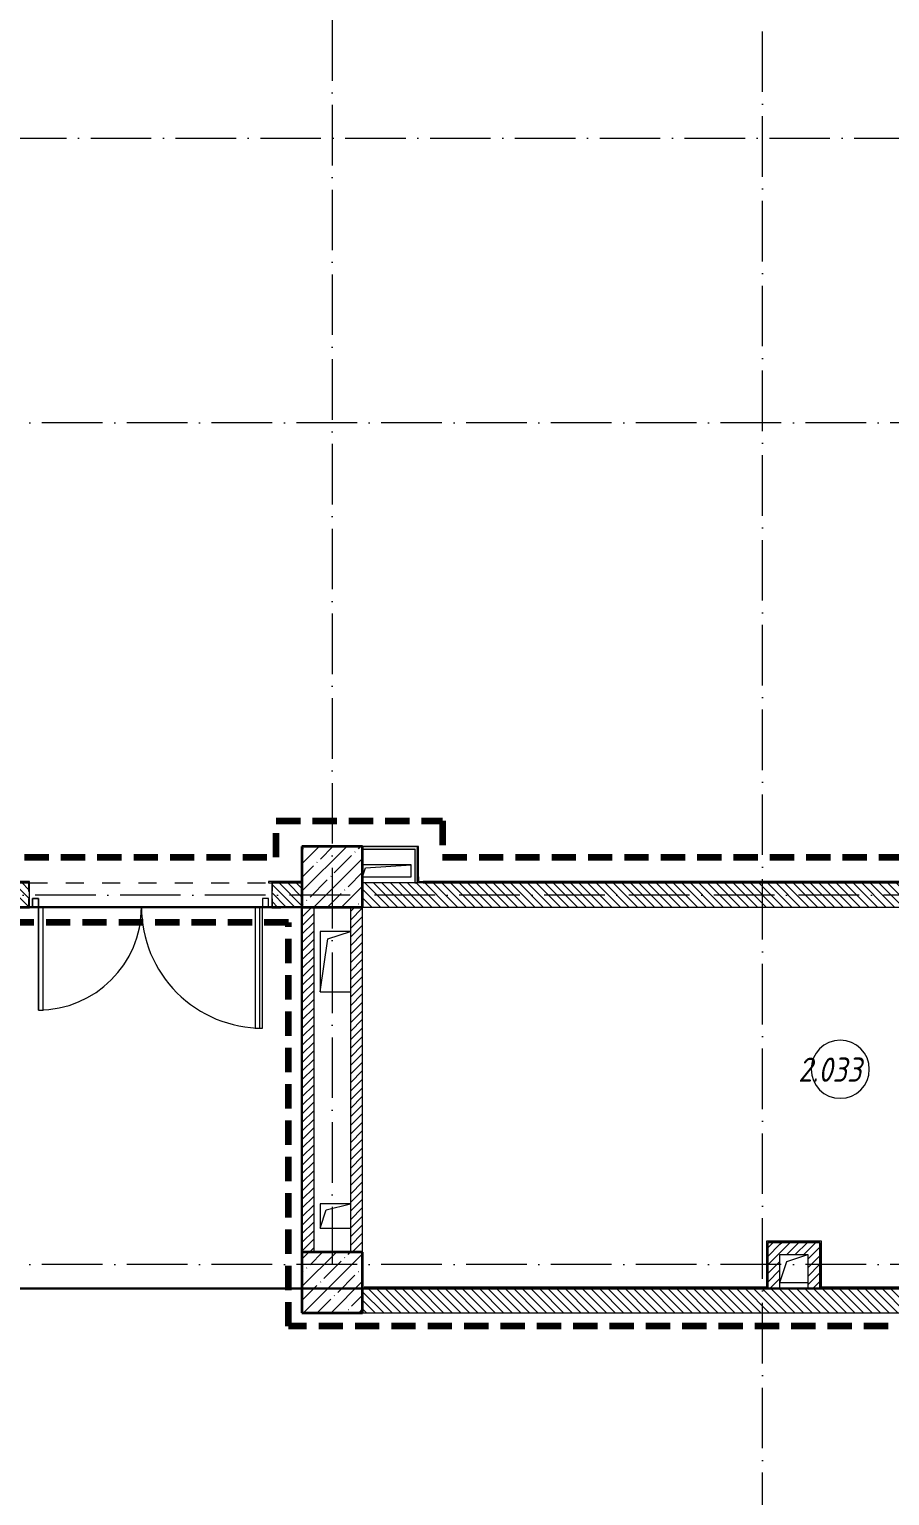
# Model space of a CAD drawing. Header units: millimetres. Extents: x -17017 to 628417, y -109036 to 199237.
# Drawn here: x 67530 to 74630, y -96926 to -84815 of the extents above; entities that cross this region are included whole.
import ezdxf

# ---------------------------------------------------------------- set-up
doc = ezdxf.new("R2010")
doc.units = ezdxf.units.MM
for name, pattern in [('50_200_ШТРИХ_1Т_ш5_п1_п1_', [700, 500, -100, 0, -100]), ('Штрих короткий', [300, 150, -150]), ('Штриховая _2 мм - 1 мм_', [300, 200, -100])]:
    doc.linetypes.add(name, pattern=pattern)
for name, color, linetype, lineweight in [('0-1', 7, 'Continuous', 5), ('0-2', 7, 'Continuous', 9), ('Двери', 7, 'Continuous', 9), ('Марки помещений', 7, 'Continuous', 9), ('Несущие колонны', 7, 'Continuous', 9), ('Несущие колонны-1', 7, 'Continuous', 35), ('Обобщенные модели', 7, 'Continuous', 9), ('Оси-2', 7, '50_200_ШТРИХ_1Т_ш5_п1_п1_', 9), ('Перемычка-1', 7, 'Штрих короткий', 9), ('Стены', 7, 'Continuous', 9), ('Стены-1', 7, 'Continuous', 13), ('стяжа', 7, 'Continuous', 30), ('Штриховка разреза-1', 7, 'Continuous', 9), ('Элементы узлов', 7, 'Continuous', 9)]:
    doc.layers.add(name, color=color, linetype=linetype, lineweight=lineweight)
doc.layers.add('СТ-1_1', color=7, linetype='Штриховая _2 мм - 1 мм_', lineweight=90, true_color=0x888888)
doc.layers.add('Штриховка разреза-3', color=7, linetype='Continuous', lineweight=9, true_color=0x0080ff)
doc.layers.get('0-2').off()
doc.styles.add('ISOCPEUR_I_2', font='isocpeui.ttf', dxfattribs={"width": 0.85, "height": 2.3})
pattern_1 = [(135, (0, 0), (-35.35534, -35.35534), [])]
pattern_2 = [(45, (0, 0), (-35.35534, 35.35534), [])]

# ---------------------------------------------------------------- blocks, each defined once
blk = doc.blocks.new('ось2эт')
at = {"layer": 'Оси-2'}
for p, q in [((70029.9, -54635.1), (70029.9, -95015.3)), ((73579.9, -108435.9), (73579.9, -54635.1)), ((60335.3, -85715.3), (81379.9, -85715.3)), ((96138.3, -88065.3), (60335.3, -88065.3)), ((81379.9, -91965.3), (60335.3, -91965.3)), ((96138.3, -95015.3), (-12388.8, -95015.3))]:
    blk.add_line(p, q, dxfattribs=at)
blk = doc.blocks.new('BSC_Колонна _Прямоугольная - 500х500-V17-АИ2_02_План отделки стен 2-го этажа _Часть 2_')
at = {"layer": 'Несущие колонны'}
h = blk.add_hatch(dxfattribs=at)
h.set_pattern_fill('FP_25', color=256, style=0, pattern_type=2)
h.set_pattern_definition([(45, (-80100, -14400), (-114.04925, 114.04925), []), (45, (-79985.95, -14400), (-114.04925, 114.04925), [201.613, -40.323, 3.353, -36.97])])
h.paths.add_polyline_path([(-250, -250), (250, -250), (250, 250), (-250, 250)], flags=0)
at = {"layer": 'Несущие колонны-1'}
for p, q in [((250, 250), (-250, 250)), ((-250, 250), (-250, -250)), ((250, -250), (250, 250)), ((-250, -250), (250, -250))]:
    blk.add_line(p, q, dxfattribs=at)
blk = doc.blocks.new('Проем_Дверь_Прямоугольный - 2000х2100h_дверные проемы-35108745-АИ2_02_План отделки стен 2-го этажа _Часть 2_')
at = {"layer": 'Перемычка-1'}
for p, q in [((1000, 100), (-1000, 100)), ((1000, -100), (-1000, -100))]:
    blk.add_line(p, q, dxfattribs=at)
blk = doc.blocks.new('BSC_Колонна _Прямоугольная - 500х500-V157-АИ2_02_План отделки стен 2-го этажа _Часть 2_')
at = {"layer": 'Несущие колонны'}
h = blk.add_hatch(dxfattribs=at)
h.set_pattern_fill('FP_152', color=256, style=0, pattern_type=2)
h.set_pattern_definition([(45, (-80100, -11050), (-114.04925, 114.04925), []), (45, (-79985.95, -11050), (-114.04925, 114.04925), [201.613, -40.323, 3.353, -36.97])])
h.paths.add_polyline_path([(-250, -250), (250, -250), (250, 250), (-250, 250)], flags=0)
at = {"layer": 'Несущие колонны-1'}
for p, q in [((250, 250), (-250, 250)), ((-250, 250), (-250, -250)), ((250, -250), (250, 250)), ((-250, -250), (250, -250))]:
    blk.add_line(p, q, dxfattribs=at)
blk = doc.blocks.new('Фахверк_СКБ_Уголок - 200_3380-28509457-АИ2_02_План отделки стен 2-го этажа _Часть 2_')
at = {"layer": 'Обобщенные модели'}
for p, q in [((200, 156), (125, 156)), ((125, 156), (125, 81)), ((131, 81), (131, 150)), ((131, 150), (200, 150)), ((200, 150), (200, 156)), ((125, 81), (131, 81)), ((131, 19), (125, 19)), ((125, 19), (125, -56)), ((131, -50), (131, 19)), ((125, -56), (200, -56)), ((200, -50), (131, -50)), ((200, -56), (200, -50))]:
    blk.add_line(p, q, dxfattribs=at)
blk = doc.blocks.new('AR_Отверстие прямоугольное _в плите_ - AR_Отверстие прямоугольное _в плите_-V196-АИ2_02_План отделки стен 2-го этажа _Часть 2_')
at = {"layer": 'Обобщенные модели'}
for p, q in [((125, 250), (-125, 250)), ((-125, 250), (-125, -250)), ((-63, 188), (125, 250)), ((-125, -250), (-63, 188)), ((-125, -250), (125, -250))]:
    blk.add_line(p, q, dxfattribs=at)
blk = doc.blocks.new('AR_Отверстие прямоугольное _в плите_ - AR_Отверстие прямоугольное _в плите_-30459269-АИ2_02_План отделки стен 2-го этажа _Часть 2_')
at = {"layer": 'Обобщенные модели'}
for p, q in [((125, 100), (-125, 100)), ((-125, 100), (-125, -100)), ((-125, -100), (-75, 50)), ((-75, 50), (125, 100)), ((-125, -100), (125, -100))]:
    blk.add_line(p, q, dxfattribs=at)
blk = doc.blocks.new('AR_Отверстие прямоугольное _в плите_ - AR_Отверстие прямоугольное _в плите_-30511579-АИ2_02_План отделки стен 2-го этажа _Часть 2_')
at = {"layer": 'Обобщенные модели'}
for p, q in [((200, 50), (-200, 50)), ((-200, -50), (-175, 25)), ((-175, 25), (200, 50)), ((200, -50), (200, 50)), ((-200, -50), (200, -50))]:
    blk.add_line(p, q, dxfattribs=at)
blk = doc.blocks.new('AR_Отверстие прямоугольное _в плите_ - AR_Отверстие прямоугольное _в плите_-30552839-АИ2_02_План отделки стен 2-го этажа _Часть 2_')
at = {"layer": 'Обобщенные модели'}
for p, q in [((-115, -115), (-58, 58)), ((-58, 58), (115, 115)), ((-115, -115), (115, -115))]:
    blk.add_line(p, q, dxfattribs=at)
blk = doc.blocks.new('Дверь_Витражная_СКБ_2Ст2 - ДВВ_ДАО_СОШ_Физ_ зал-35107574-АИ2_02_План отделки стен 2-го этажа _Часть 2_')
at = {"layer": 'Двери'}
for p, q in [((-925, 1035), (-925, 35)), ((925, 885), (925, 35))]:
    blk.add_line(p, q, dxfattribs=at)
for centre, radius, start, end in [((-925, 35), 1000, 360, 90), ((925, 35), 850, 90, 180)]:
    blk.add_arc(centre, radius, start, end, dxfattribs=at)
at = {"layer": 'Элементы узлов'}
for p, q in [((-863, 1035), (-903, 1035)), ((-903, 1035), (-903, 35)), ((-863, 35), (-863, 1035)), ((925, 885), (885, 885)), ((885, 885), (885, 35)), ((925, 35), (925, 885)), ((-975, 35), (-975, -35)), ((-925, 35), (-975, 35)), ((-925, 35), (-975, 35)), ((-975, 35), (-975, -35)), ((-925, -35), (-925, 35)), ((-925, -35), (-925, 35)), ((-903, 35), (-863, 35)), ((885, 35), (925, 35)), ((925, -35), (925, 35)), ((925, 35), (975, 35)), ((925, 35), (925, -35)), ((975, 35), (925, 35)), ((975, 35), (975, -35)), ((975, -35), (975, 35)), ((-975, -35), (-925, -35)), ((-975, -35), (-925, -35)), ((975, -35), (925, -35)), ((925, -35), (975, -35))]:
    blk.add_line(p, q, dxfattribs=at)
blk = doc.blocks.new('0125-Р-ОО-Ш2-АР-о_23_10_2024_rvt-1-АИ2_02_План отделки стен 2-го этажа _Часть 2_')
at = {"layer": 'Штриховка разреза-1'}
h = blk.add_hatch(dxfattribs=at)
h.set_pattern_fill('FP_2', color=256, style=0, pattern_type=2)
h.set_pattern_definition(pattern_1)
h.paths.add_polyline_path([(79834, 14150), (79850, 14150), (79850, 14350), (79606, 14350), (79606, 14281), (79600, 14281), (79600, 14219), (79606, 14219), (79606, 14150), (79675, 14150)], flags=0)
h.paths.add_polyline_path([(77525, 14150), (77594, 14150), (77594, 14219), (77600, 14219), (77600, 14281), (77594, 14281), (77594, 14350), (77350, 14350), (77350, 14150)], flags=0)
h = blk.add_hatch(dxfattribs=at)
h.set_pattern_fill('FP_2', color=256, style=0, pattern_type=2)
h.set_pattern_definition(pattern_1)
h.paths.add_polyline_path([(85250, 14150), (85250, 14350), (80350, 14350), (80350, 14150), (83562, 14150)], flags=0)
h = blk.add_hatch(dxfattribs=at)
h.set_pattern_fill('FP_92', color=256, style=0, pattern_type=2)
h.set_pattern_definition(pattern_2)
h.paths.add_polyline_path([(79950, 11300), (79950, 14150), (79850, 14150), (79850, 11300)], flags=0)
h = blk.add_hatch(dxfattribs=at)
h.set_pattern_fill('FP_92', color=256, style=0, pattern_type=2)
h.set_pattern_definition(pattern_2)
h.paths.add_polyline_path([(80350, 11300), (80350, 14150), (80250, 14150), (80250, 11300)], flags=0)
h = blk.add_hatch(dxfattribs=at)
h.set_pattern_fill('FP_92', color=256, style=0, pattern_type=2)
h.set_pattern_definition(pattern_2)
h.paths.add_polyline_path([(83795, 11000), (83795, 11380), (83695, 11380), (83695, 11000)], flags=0)
h = blk.add_hatch(dxfattribs=at)
h.set_pattern_fill('FP_92', color=256, style=0, pattern_type=2)
h.set_pattern_definition(pattern_2)
h.paths.add_polyline_path([(84025, 11280), (84025, 11380), (83795, 11380), (83795, 11280)], flags=0)
h = blk.add_hatch(dxfattribs=at)
h.set_pattern_fill('FP_92', color=256, style=0, pattern_type=2)
h.set_pattern_definition(pattern_2)
h.paths.add_polyline_path([(84125, 11000), (84125, 11380), (84025, 11380), (84025, 11000)], flags=0)
h = blk.add_hatch(dxfattribs=at)
h.set_pattern_fill('FP_2', color=256, style=0, pattern_type=2)
h.set_pattern_definition(pattern_1)
h.paths.add_polyline_path([(91400, 10800), (91400, 11000), (80350, 11000), (80350, 10800), (91018, 10800)], flags=0)
at = {"layer": 'Стены-1'}
for p, q in [((79850, 14350), (79675, 14350)), ((85250, 14350), (80350, 14350)), ((77600, 14219), (77600, 14281)), ((79600, 14281), (79600, 14219)), ((79675, 14150), (79850, 14150)), ((79850, 14150), (79850, 11300)), ((79950, 11300), (79950, 14150)), ((80250, 14150), (80250, 11300)), ((80350, 11300), (80350, 14150)), ((80350, 14150), (85250, 14150)), ((83695, 11380), (83695, 11000)), ((83795, 11380), (83695, 11380)), ((84025, 11380), (83795, 11380)), ((83795, 11000), (83795, 11280)), ((83795, 11280), (84025, 11280)), ((84125, 11380), (84025, 11380)), ((84025, 11280), (84025, 11000)), ((84125, 11000), (84125, 11380)), ((91400, 11000), (80350, 11000)), ((83695, 11000), (83795, 11000)), ((84025, 11000), (84125, 11000)), ((80350, 10800), (91400, 10800))]:
    blk.add_line(p, q, dxfattribs=at)
at = {"layer": '0-2'}
for name, p in [('BSC_Колонна _Прямоугольная - 500х500-V17-АИ2_02_План отделки стен 2-го этажа _Часть 2_', (80100, 14400)), ('AR_Отверстие прямоугольное _в плите_ - AR_Отверстие прямоугольное _в плите_-30511579-АИ2_02_План отделки стен 2-го этажа _Часть 2_', (80550, 14450)), ('Фахверк_СКБ_Уголок - 200_3380-28509457-АИ2_02_План отделки стен 2-го этажа _Часть 2_', (79475, 14200)), ('AR_Отверстие прямоугольное _в плите_ - AR_Отверстие прямоугольное _в плите_-V196-АИ2_02_План отделки стен 2-го этажа _Часть 2_', (80125, 13700)), ('AR_Отверстие прямоугольное _в плите_ - AR_Отверстие прямоугольное _в плите_-30459269-АИ2_02_План отделки стен 2-го этажа _Часть 2_', (80125, 11600)), ('BSC_Колонна _Прямоугольная - 500х500-V157-АИ2_02_План отделки стен 2-го этажа _Часть 2_', (80100, 11050)), ('AR_Отверстие прямоугольное _в плите_ - AR_Отверстие прямоугольное _в плите_-30552839-АИ2_02_План отделки стен 2-го этажа _Часть 2_', (83910, 11165))]:
    blk.add_blockref(name, p, dxfattribs=at)
at = {"layer": '0-2', "rotation": 180}
for name, p in [('Фахверк_СКБ_Уголок - 200_3380-28509457-АИ2_02_План отделки стен 2-го этажа _Часть 2_', (77725, 14300)), ('Проем_Дверь_Прямоугольный - 2000х2100h_дверные проемы-35108745-АИ2_02_План отделки стен 2-го этажа _Часть 2_', (78600, 14250)), ('Дверь_Витражная_СКБ_2Ст2 - ДВВ_ДАО_СОШ_Физ_ зал-35107574-АИ2_02_План отделки стен 2-го этажа _Часть 2_', (78600, 14185))]:
    blk.add_blockref(name, p, dxfattribs=at)
blk = doc.blocks.new('AI_Марка_Помещение_х1__Общий_E___ISO-2_1K_ - Номер-16210215-АИ2_02_План отделки стен 2-го этажа _Часть 2_')
at = {"layer": 'Марки помещений'}
for start, end in [(360, 180), (180, 360)]:
    blk.add_arc((0.04, 0.31), 2.4, start, end, dxfattribs=at)
blk = doc.blocks.new('2ч2эт')
at = {"layer": 'Штриховка разреза-3'}
for points in [[(70710, -91585), (70730, -91585), (70730, -91565), (70280, -91565), (70280, -91585)], [(70730, -91865), (70730, -91585), (70710, -91585), (70710, -91865)]]:
    blk.add_hatch(color=256, dxfattribs=at).paths.add_polyline_path(points, flags=0)
at = {"layer": 'СТ-1_1'}
for p, q in [((69567, -91353), (70941, -91353)), ((69567, -91653), (69567, -91373)), ((70941, -91353), (70941, -91653)), ((67491, -91653), (69567, -91653)), ((70941, -91653), (74967, -91653)), ((69668, -92193), (67142, -92193)), ((69668, -95527), (69668, -92193)), ((81218, -95527), (69668, -95527))]:
    blk.add_line(p, q, dxfattribs=at)
at = {"layer": 'Стены'}
for p, q in [((70742, -91815), (70742, -91853)), ((70742, -91853), (70780, -91853))]:
    blk.add_line(p, q, dxfattribs=at)
at = {"layer": 'Стены-1'}
for p, q in [((70742, -91565), (70280, -91565)), ((70280, -91585), (70710, -91585)), ((70710, -91585), (70710, -91865)), ((70730, -91565), (70730, -91865)), ((70742, -91815), (70742, -91565)), ((67530, -91853), (67292, -91853)), ((67530, -91859), (67530, -91853)), ((69780, -91853), (69505, -91853)), ((69505, -91853), (69505, -91865)), ((69505, -91865), (69530, -91865)), ((69605, -91865), (69780, -91865)), ((70710, -91865), (70730, -91865)), ((70730, -91815), (70742, -91815)), ((75130, -91853), (70780, -91853)), ((70780, -91853), (70780, -91865)), ((70780, -91865), (75130, -91865)), ((74067, -94823), (73613, -94823)), ((73613, -94823), (73613, -95203)), ((74067, -95203), (74067, -94823)), ((73625, -94835), (74055, -94835)), ((73625, -95215), (73625, -94835)), ((74055, -94835), (74055, -95215)), ((73613, -95203), (70292, -95203)), ((70292, -95215), (73625, -95215)), ((74055, -95215), (81330, -95215)), ((81318, -95203), (74067, -95203))]:
    blk.add_line(p, q, dxfattribs=at)
at = {"layer": '0-1'}
blk.add_blockref('0125-Р-ОО-Ш2-АР-о_23_10_2024_rvt-1-АИ2_02_План отделки стен 2-го этажа _Часть 2_', (-10070, -106215), dxfattribs=at)
at = {"layer": 'Марки помещений', "xscale": 99.99999999999993, "yscale": 99.99999999999993, "zscale": 99.99999999999993}
blk.add_blockref('AI_Марка_Помещение_х1__Общий_E___ISO-2_1K_ - Номер-16210215-АИ2_02_План отделки стен 2-го этажа _Часть 2_', (74218, -93435), dxfattribs=at)
at = {"layer": 'Марки помещений', "insert": (73875, -93307), "char_height": 200, "width": 785.65, "attachment_point": 1, "style": 'ISOCPEUR_I_2'}
blk.add_mtext('2.033', dxfattribs=at)

msp = doc.modelspace()

# ---------------------------------------------------------------- linework, layer by layer
at = {"layer": 'стяжа'}
for points in [[(67292, -95215), (69780, -95215), (69780, -92065), (67292, -92065)], [(31130, -95215), (81280, -95215), (81280, -98315), (31130, -98315)]]:
    msp.add_lwpolyline(points, close=True, dxfattribs=at)

# ---------------------------------------------------------------- block references
for name in ['ось2эт', '2ч2эт']:
    msp.add_blockref(name, (0, 0), dxfattribs=at)

doc.saveas('drawing.dxf')
